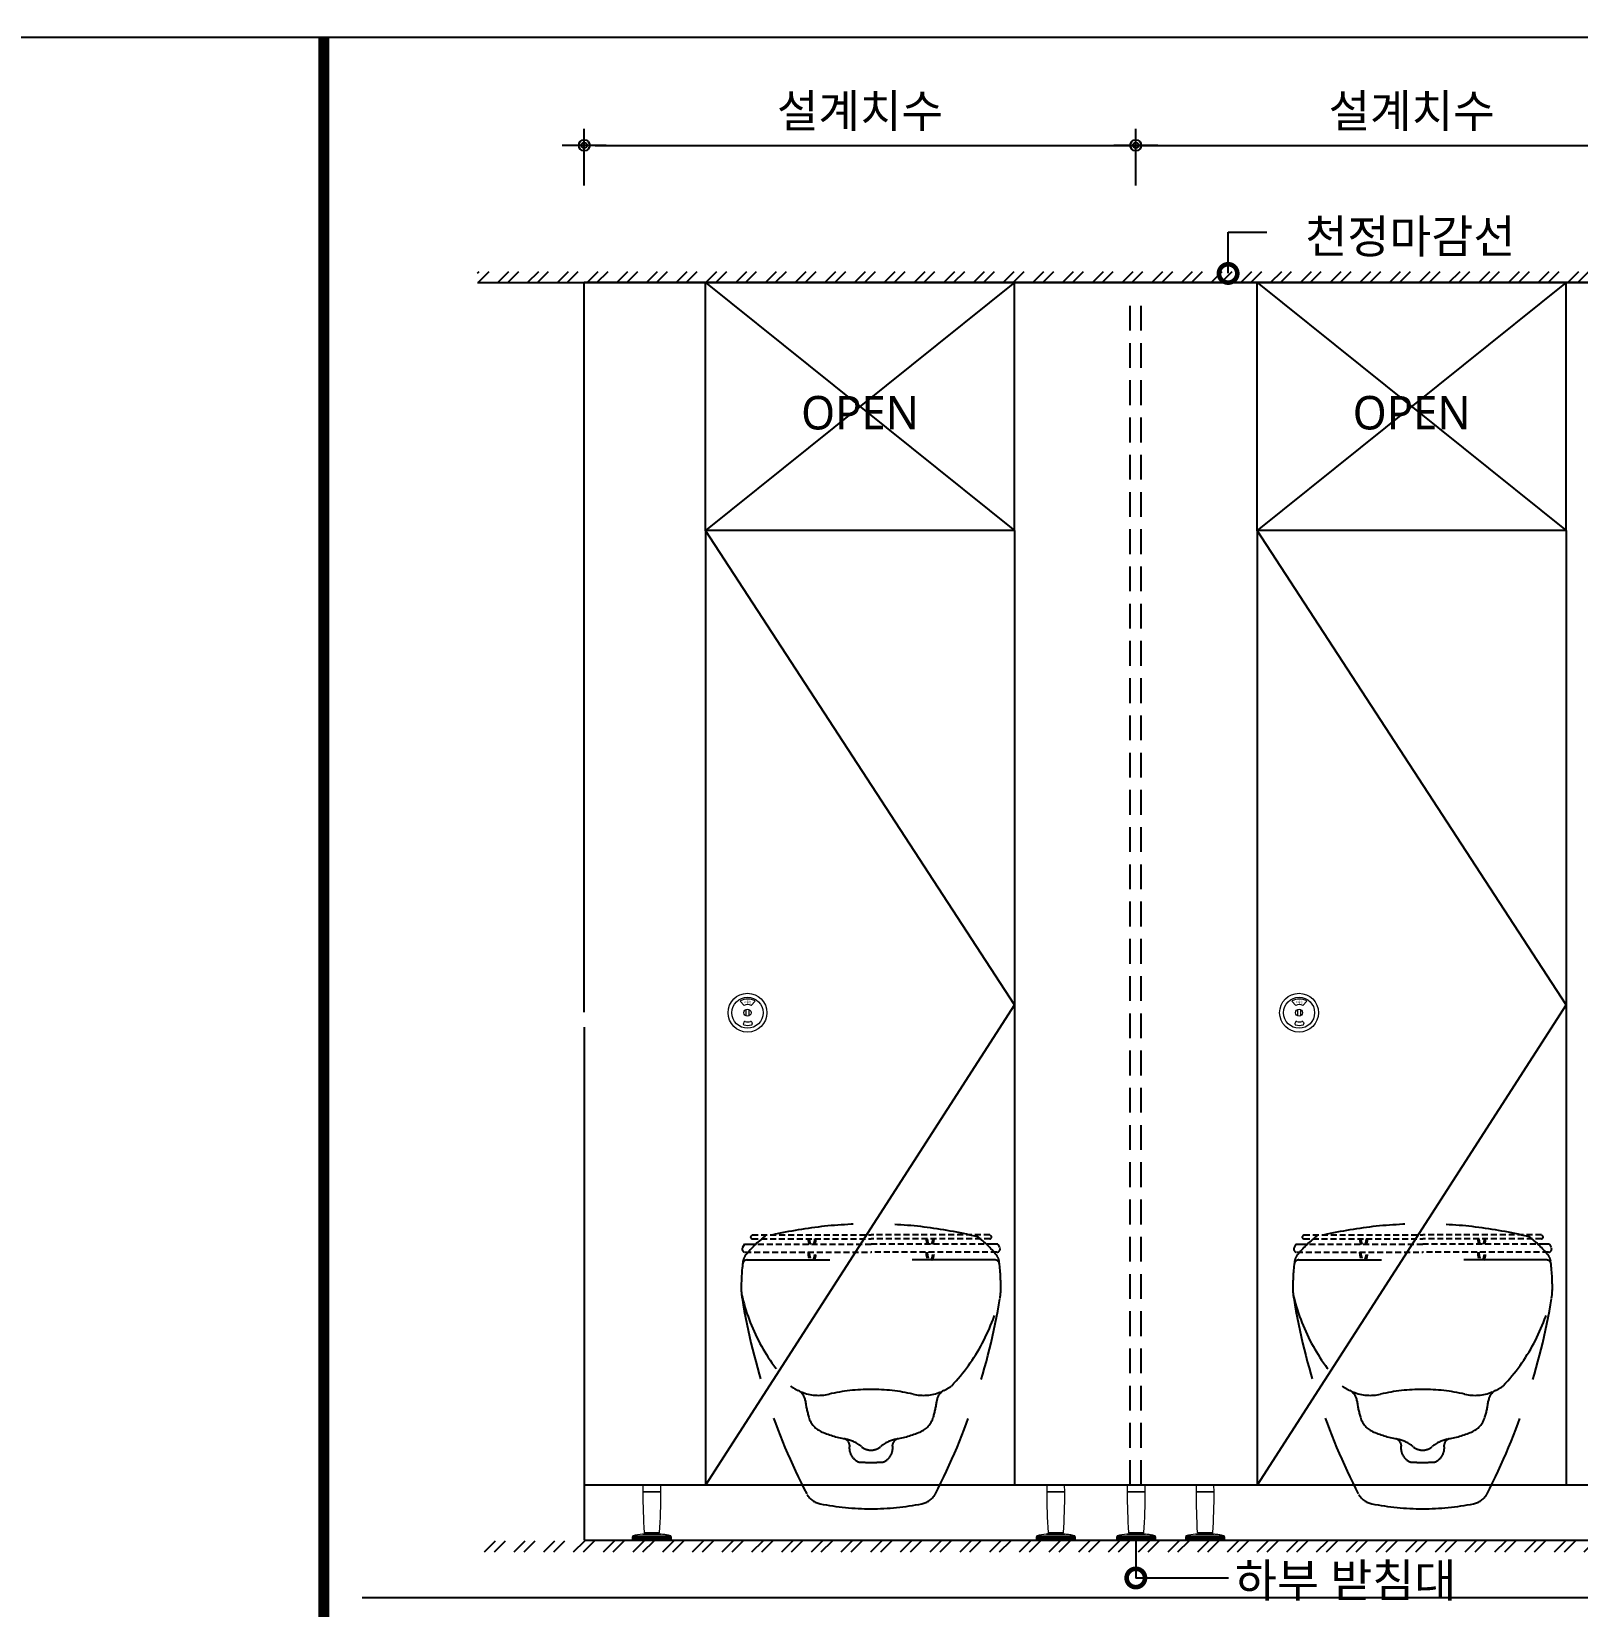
# Model space of a CAD drawing. Extents: x -256 to 8104, y -176 to 5714.
# Drawn here: x 2219 to 3621, y 4116 to 5543 of the extents above; entities that cross this region are included whole.
import ezdxf
from ezdxf.enums import TextEntityAlignment as Align

# ---------------------------------------------------------------- set-up
doc = ezdxf.new("R2010")
doc.units = 0
doc.header["$LTSCALE"] = 30
doc.linetypes.add('HIDDEN', pattern=[0.375, 0.25, -0.125])
doc.layers.get('0').update_dxf_attribs({"linetype": 'CONTINUOUS'})
doc.layers.get('DEFPOINTS').update_dxf_attribs({"linetype": 'CONTINUOUS'})
for name, color, linetype in [('DIM', 7, 'CONTINUOUS'), ('FIN', 5, 'CONTINUOUS'), ('HAT', 8, 'CONTINUOUS'), ('HID', 9, 'HIDDEN'), ('문자', 3, 'CONTINUOUS'), ('부자재', 4, 'CONTINUOUS'), ('잠금쇠(회전형)', 4, 'CONTINUOUS'), ('치수', 1, 'CONTINUOUS'), ('판넬', 2, 'CONTINUOUS'), ('해치', 8, 'CONTINUOUS')]:
    doc.layers.add(name, color=color, linetype=linetype)
doc.styles.add('HDW', font='gulim.ttc')
doc.styles.add('돋움', font='malgun.ttf')
doc.dimstyles.new('10', dxfattribs={"dimscale": 10, "dimtxt": 3, "dimasz": 1, "dimexe": 1.5, "dimexo": 2, "dimgap": 1, "dimtad": 1, "dimdec": 0, "dimlunit": 6, "dimtxsty": '돋움', "dimblk": 'DIMDOT', "dimcen": -1, "dimdle": 1.5, "dimclrt": 3, "dimazin": 3, "dimtfac": 1, "dimtdec": 0, "dimtix": 1, "dimtmove": 2, "dimatfit": 3, "dimldrblk": 'DIMDOT', "dimarcsym": 0})

# ---------------------------------------------------------------- blocks, each defined once
blk = doc.blocks.new('DIMDOT')
at = {"linetype": 'Continuous'}
blk.add_line((-2, 0), (2, 0), dxfattribs=at)
for radius in [0.5, 0.25]:
    blk.add_circle((0, 0), radius, dxfattribs=at)
blk = doc.blocks.new('*D476')
at = {"layer": 'DEFPOINTS', "color": 0}
for p in [(177946.5, 10876.5), (177446.5, 10820.2), (177946.5, 10820.2)]:
    blk.add_point(p, dxfattribs=at)
at = {"layer": 'DIM', "color": 0, "lineweight": -2, "ltscale": 10}
for p, q in [((177446.5, 10840.2), (177446.5, 10891.5)), ((177946.5, 10840.2), (177946.5, 10891.5)), ((177456.5, 10876.5), (177936.5, 10876.5))]:
    blk.add_line(p, q, dxfattribs=at)
at = {"layer": 'DIM', "color": 0, "lineweight": -2, "xscale": 10, "yscale": 10, "zscale": 10, "rotation": 180}
blk.add_blockref('DIMDOT', (177446.5, 10876.5), dxfattribs=at)
at = {"layer": 'DIM', "color": 0, "lineweight": -2, "xscale": 10, "yscale": 10, "zscale": 10}
blk.add_blockref('DIMDOT', (177946.5, 10876.5), dxfattribs=at)
at = {"layer": 'DIM', "color": 3, "insert": (177696.5, 10906.1), "char_height": 30, "attachment_point": 5, "style": '돋움'}
blk.add_mtext('설계치수', dxfattribs=at)
blk = doc.blocks.new('*D477')
at = {"layer": 'DEFPOINTS', "color": 0}
for p in [(178446.5, 10876.5), (177946.5, 10820.2), (178446.5, 10820.2)]:
    blk.add_point(p, dxfattribs=at)
at = {"layer": 'DIM', "color": 0, "lineweight": -2, "ltscale": 10}
for p, q in [((177946.5, 10840.2), (177946.5, 10891.5)), ((178446.5, 10840.2), (178446.5, 10891.5)), ((177956.5, 10876.5), (178436.5, 10876.5))]:
    blk.add_line(p, q, dxfattribs=at)
at = {"layer": 'DIM', "color": 0, "lineweight": -2, "xscale": 10, "yscale": 10, "zscale": 10, "rotation": 180}
blk.add_blockref('DIMDOT', (177946.5, 10876.5), dxfattribs=at)
at = {"layer": 'DIM', "color": 0, "lineweight": -2, "xscale": 10, "yscale": 10, "zscale": 10}
blk.add_blockref('DIMDOT', (178446.5, 10876.5), dxfattribs=at)
at = {"layer": 'DIM', "color": 3, "insert": (178196.5, 10906.1), "char_height": 30, "attachment_point": 5, "style": '돋움'}
blk.add_mtext('설계치수', dxfattribs=at)
blk = doc.blocks.new('A$C460A2A32')
at = {"color": 0}
for p, q in [((2.8, 20), (0.5, 16)), ((2.8, 20), (8.6, 20)), ((8.6, 20), (162.3, 20)), ((12.8, 32), (11.2, 30.4)), ((12.6, 27), (162.3, 27)), ((12.8, 32), (162.3, 32)), ((311.8, 32), (162.3, 32)), ((312, 27), (162.3, 27)), ((316, 20), (162.3, 20)), ((311.8, 32), (313.4, 30.4)), ((321.8, 20), (316, 20)), ((321.8, 20), (324.1, 16)), ((3.9, 10), (162.3, 10)), ((320.7, 10), (162.3, 10))]:
    blk.add_line(p, q, dxfattribs=at)
for centre, radius, start, end in [((12.6, 29), 2, 135, 270), ((108.9, 28.2), 26, 182.6717, 198.4118), ((107.4, 28.2), 23, 183.0205, 200.9186), ((68.6, 28.2), 23, 339.0814, 356.9795), ((67.1, 28.2), 26, 341.5882, 357.3283), ((257.5, 28.2), 26, 182.6717, 198.4118), ((256, 28.2), 23, 183.0205, 200.9186), ((217.2, 28.2), 23, 339.0814, 356.9795), ((215.7, 28.2), 26, 341.5882, 357.3283), ((312, 29), 2, 270, 45), ((3.9, 14), 4, 150.0107, 270), ((108.9, 10), 26, 180, 202.6199), ((107.4, 10), 23, 180, 205.7715), ((68.6, 10), 23, 334.2285, 0), ((67.1, 10), 26, 337.3801, 0), ((257.5, 10), 26, 180, 202.6199), ((256, 10), 23, 180, 205.7715), ((217.2, 10), 23, 334.2285, 0), ((215.7, 10), 26, 337.3801, 0), ((320.7, 14), 4, 270, 29.9893)]:
    blk.add_arc(centre, radius, start, end, dxfattribs=at)
blk = doc.blocks.new('_DOTSMALL')
at = {"color": 0, "linetype": 'ByBlock', "const_width": 0.5}
blk.add_lwpolyline([(-0.0625, 0, 1), (0.0625, 0, 1)], format="xyb", close=True, dxfattribs=at)
blk = doc.blocks.new('A$C63EC304E')
at = {"layer": '치수', "color": 1, "xscale": 2.5, "yscale": 2.5, "zscale": 2.5, "rotation": 234.3098741996962}
blk.add_blockref('_DOTSMALL', (0.31, 0.31), dxfattribs=at)
blk = doc.blocks.new('A$C2BC9653E')
at = {"layer": '치수', "xscale": 0.3333333333333333, "yscale": 0.3333333333333333, "zscale": 0.3333333333333333}
blk.add_blockref('A$C63EC304E', (0, 0), dxfattribs=at)
blk = doc.blocks.new('A$C7FC71301')
at = {"layer": '치수', "rotation": 180}
blk.add_blockref('A$C2BC9653E', (0.208, 0.208), dxfattribs=at)
blk = doc.blocks.new('A$C4A20372B')
at = {"layer": '치수'}
blk.add_blockref('A$C7FC71301', (0, 0), dxfattribs=at)
blk = doc.blocks.new('A$C566469F5')
at = {"layer": '치수'}
blk.add_blockref('A$C4A20372B', (0, 0), dxfattribs=at)
blk = doc.blocks.new('A$C7E317CD4')
at = {"layer": '해치', "xscale": 2, "yscale": 2, "zscale": 2}
blk.add_blockref('A$C566469F5', (0, 0), dxfattribs=at)
blk = doc.blocks.new('A$C601D7F27')
at = {"layer": '치수'}
blk.add_blockref('A$C7E317CD4', (0, 0), dxfattribs=at)
blk = doc.blocks.new('A$C38802C08')
at = {"layer": '치수'}
blk.add_blockref('A$C601D7F27', (0, 0), dxfattribs=at)
blk = doc.blocks.new('EDGE_18', base_point=(174726.3, 5436.3))
at = {"layer": 'HAT'}
h = blk.add_hatch(dxfattribs=at)
h.set_pattern_fill('ANSI32', color=256, scale=2, style=0)
h.set_pattern_definition([(45, (166110.438, 5119.08), (-13.470384, 13.470384), []), (45, (166119.419, 5119.08), (-13.470384, 13.470384), [])])
h.paths.add_polyline_path([(177349.8, 10762.1), (179043.4, 10762.1), (179043.4, 10752.1), (177349.8, 10752.1)])
h = blk.add_hatch(dxfattribs=at)
h.set_pattern_fill('ANSI32', color=256, scale=2, style=0)
h.set_pattern_definition([(45, (166110.438, 5301.06), (-13.470384, 13.470384), []), (45, (166119.419, 5301.06), (-13.470384, 13.470384), [])])
h.paths.add_polyline_path([(177349.8, 9601.8), (179043.4, 9601.8), (179043.4, 9611.8), (177349.8, 9611.8)])
at = {"color": 2}
blk.add_line((177349.8, 10752.1), (179043.4, 10752.1), dxfattribs=at)
for p, q in [((177446.5, 10090.9), (177446.5, 10752.1)), ((177446.5, 10077.2), (177446.5, 9612.3)), ((177446.5, 9612.3), (178946.5, 9612.3))]:
    blk.add_line(p, q)
at = {"color": 8}
blk.add_line((177245.1, 9560.5), (180592.9, 9560.5), dxfattribs=at)
at = {"color": 8, "const_width": 10}
blk.add_lwpolyline([(177210.4, 8205.6), (177210.4, 10974.7)], dxfattribs=at)
at = {"color": 2}
for points in [[(174725.6, 10974.7), (181977.9, 10974.7), (181977.9, 5436.4), (174725.6, 5436.4)], [(174725.6, 10974.7), (181977.9, 10974.7), (181977.9, 5436.4), (174725.6, 5436.4)], [(174725.6, 10974.7), (182707.5, 10974.7), (182707.5, 5436.4), (174725.6, 5436.4)]]:
    blk.add_lwpolyline(points, close=True, dxfattribs=at)
at = {"layer": 'FIN', "linetype": 'Continuous', "lineweight": 15}
for p, q in [((177499.7, 9656.4), (177516, 9656.4)), ((177516, 9655.9), (177499.7, 9655.9)), ((177865.8, 9656.4), (177882.2, 9656.4)), ((177882.2, 9655.9), (177865.8, 9655.9)), ((177938.7, 9656.4), (177955, 9656.4)), ((177955, 9655.9), (177938.7, 9655.9)), ((178001.1, 9656.4), (178017.5, 9656.4)), ((178017.5, 9655.9), (178001.1, 9655.9)), ((177525.7, 9615), (177490, 9615)), ((177525.7, 9613.7), (177490, 9613.7)), ((177490, 9613.7), (177525.7, 9613.7)), ((177490.6, 9616.2), (177525.1, 9616.2)), ((177491.5, 9612.2), (177491.5, 9612.3)), ((177491.5, 9612.2), (177491.5, 9612.3)), ((177492.7, 9612.2), (177491.5, 9612.2)), ((177491.5, 9612.2), (177491.5, 9612.2)), ((177492.7, 9612.2), (177492.7, 9612.3)), ((177492.7, 9612.2), (177492.7, 9612.3)), ((177492.7, 9612.2), (177492.7, 9612.2)), ((177516.4, 9617.7), (177499.3, 9617.7)), ((177499.5, 9617.7), (177516.2, 9617.7)), ((177500.8, 9619.4), (177514.9, 9619.4)), ((177509.9, 9612.2), (177509.9, 9612.3)), ((177510.5, 9612.2), (177509.9, 9612.2)), ((177510.5, 9612.2), (177510.5, 9612.3)), ((177511.3, 9612.2), (177511.3, 9612.3)), ((177511.3, 9612.2), (177511.3, 9612.3)), ((177511.3, 9612.2), (177511.3, 9612.3)), ((177511.4, 9612.2), (177511.4, 9612.3)), ((177511.6, 9612.2), (177511.4, 9612.2)), ((177511.6, 9612.2), (177511.6, 9612.3)), ((177511.7, 9612.2), (177511.6, 9612.2)), ((177511.7, 9612.2), (177511.7, 9612.3)), ((177511.8, 9612.2), (177511.7, 9612.2)), ((177511.8, 9612.2), (177511.8, 9612.3)), ((177511.8, 9612.2), (177511.8, 9612.3)), ((177511.8, 9612.2), (177511.8, 9612.2)), ((177511.9, 9612.2), (177511.8, 9612.2)), ((177511.9, 9612.2), (177511.9, 9612.3)), ((177512, 9612.2), (177512, 9612.3)), ((177512.3, 9612.2), (177512.3, 9612.3)), ((177512.3, 9612.2), (177512.3, 9612.3)), ((177512.4, 9612.2), (177512.3, 9612.2)), ((177512.4, 9612.2), (177512.4, 9612.3)), ((177512.4, 9612.2), (177512.4, 9612.3)), ((177512.4, 9612.2), (177512.4, 9612.2)), ((177512.5, 9612.2), (177512.4, 9612.2)), ((177512.5, 9612.2), (177512.5, 9612.3)), ((177522.7, 9612.2), (177522.7, 9612.3)), ((177522.9, 9612.2), (177522.9, 9612.3)), ((177523.4, 9612.2), (177523.4, 9612.3)), ((177523.8, 9612.2), (177523.8, 9612.3)), ((177524, 9612.2), (177524, 9612.3)), ((177891.8, 9615), (177856.2, 9615)), ((177891.8, 9613.7), (177856.2, 9613.7)), ((177856.2, 9613.7), (177891.8, 9613.7)), ((177856.7, 9616.2), (177891.2, 9616.2)), ((177857.6, 9612.2), (177857.6, 9612.3)), ((177857.6, 9612.2), (177857.6, 9612.3)), ((177858.9, 9612.2), (177857.6, 9612.2)), ((177857.6, 9612.2), (177857.6, 9612.2)), ((177858.9, 9612.2), (177858.9, 9612.3)), ((177858.9, 9612.2), (177858.9, 9612.3)), ((177858.9, 9612.2), (177858.9, 9612.2)), ((177882.5, 9617.7), (177865.4, 9617.7)), ((177865.7, 9617.7), (177882.3, 9617.7)), ((177866.9, 9619.4), (177881, 9619.4)), ((177876, 9612.2), (177876, 9612.3)), ((177876.6, 9612.2), (177876, 9612.2)), ((177876.6, 9612.2), (177876.6, 9612.3)), ((177877.4, 9612.2), (177877.4, 9612.3)), ((177877.4, 9612.2), (177877.4, 9612.3)), ((177877.4, 9612.2), (177877.4, 9612.3)), ((177877.5, 9612.2), (177877.5, 9612.3)), ((177877.8, 9612.2), (177877.5, 9612.2)), ((177877.8, 9612.2), (177877.8, 9612.3)), ((177877.9, 9612.2), (177877.8, 9612.2)), ((177877.9, 9612.2), (177877.9, 9612.3)), ((177877.9, 9612.2), (177877.9, 9612.3)), ((177877.9, 9612.2), (177877.9, 9612.2)), ((177878, 9612.2), (177877.9, 9612.2)), ((177878, 9612.2), (177878, 9612.3)), ((177878, 9612.2), (177878, 9612.3)), ((177878, 9612.2), (177878, 9612.2)), ((177878.2, 9612.2), (177878.2, 9612.3)), ((177878.4, 9612.2), (177878.4, 9612.3)), ((177878.4, 9612.2), (177878.4, 9612.3)), ((177878.5, 9612.2), (177878.4, 9612.2)), ((177878.5, 9612.2), (177878.5, 9612.3)), ((177878.5, 9612.2), (177878.5, 9612.3)), ((177878.5, 9612.2), (177878.5, 9612.2)), ((177878.6, 9612.2), (177878.5, 9612.2)), ((177878.6, 9612.2), (177878.6, 9612.3)), ((177888.9, 9612.2), (177888.9, 9612.3)), ((177889.1, 9612.2), (177889.1, 9612.3)), ((177889.5, 9612.2), (177889.5, 9612.3)), ((177889.9, 9612.2), (177889.9, 9612.3)), ((177890.1, 9612.2), (177890.1, 9612.3)), ((177964.7, 9615), (177929, 9615)), ((177964.7, 9613.7), (177929, 9613.7)), ((177929, 9613.7), (177964.7, 9613.7)), ((177929.6, 9616.2), (177964.1, 9616.2)), ((177930.5, 9612.2), (177930.5, 9612.3)), ((177930.5, 9612.2), (177930.5, 9612.3)), ((177931.7, 9612.2), (177930.5, 9612.2)), ((177930.5, 9612.2), (177930.5, 9612.2)), ((177931.7, 9612.2), (177931.7, 9612.3)), ((177931.7, 9612.2), (177931.7, 9612.3)), ((177931.7, 9612.2), (177931.7, 9612.2)), ((177955.4, 9617.7), (177938.3, 9617.7)), ((177938.5, 9617.7), (177955.2, 9617.7)), ((177939.8, 9619.4), (177953.9, 9619.4)), ((177948.9, 9612.2), (177948.9, 9612.3)), ((177949.5, 9612.2), (177948.9, 9612.2)), ((177949.5, 9612.2), (177949.5, 9612.3)), ((177950.3, 9612.2), (177950.3, 9612.3)), ((177950.3, 9612.2), (177950.3, 9612.3)), ((177950.3, 9612.2), (177950.3, 9612.3)), ((177950.4, 9612.2), (177950.4, 9612.3)), ((177950.6, 9612.2), (177950.4, 9612.2)), ((177950.6, 9612.2), (177950.6, 9612.3)), ((177950.7, 9612.2), (177950.6, 9612.2)), ((177950.7, 9612.2), (177950.7, 9612.3)), ((177950.8, 9612.2), (177950.7, 9612.2)), ((177950.8, 9612.2), (177950.8, 9612.3)), ((177950.8, 9612.2), (177950.8, 9612.3)), ((177950.8, 9612.2), (177950.8, 9612.2)), ((177950.9, 9612.2), (177950.8, 9612.2)), ((177950.9, 9612.2), (177950.9, 9612.3)), ((177951, 9612.2), (177951, 9612.3)), ((177951.3, 9612.2), (177951.3, 9612.3)), ((177951.3, 9612.2), (177951.3, 9612.3)), ((177951.3, 9612.2), (177951.3, 9612.3)), ((177951.4, 9612.2), (177951.3, 9612.2)), ((177951.3, 9612.2), (177951.3, 9612.2)), ((177951.4, 9612.2), (177951.4, 9612.3)), ((177951.5, 9612.2), (177951.4, 9612.2)), ((177951.5, 9612.2), (177951.5, 9612.3)), ((177961.7, 9612.2), (177961.7, 9612.3)), ((177961.9, 9612.2), (177961.9, 9612.3)), ((177962.4, 9612.2), (177962.4, 9612.3)), ((177962.8, 9612.2), (177962.8, 9612.3)), ((177963, 9612.2), (177963, 9612.3)), ((178027.1, 9615), (177991.5, 9615)), ((178027.1, 9613.7), (177991.5, 9613.7)), ((177991.5, 9613.7), (178027.1, 9613.7)), ((177992, 9616.2), (178026.6, 9616.2)), ((177992.9, 9612.2), (177992.9, 9612.3)), ((177992.9, 9612.2), (177992.9, 9612.3)), ((177994.2, 9612.2), (177992.9, 9612.2)), ((177992.9, 9612.2), (177992.9, 9612.2)), ((177994.2, 9612.2), (177994.2, 9612.3)), ((177994.2, 9612.2), (177994.2, 9612.3)), ((177994.2, 9612.2), (177994.2, 9612.2)), ((178017.8, 9617.7), (178000.8, 9617.7)), ((178001, 9617.7), (178017.6, 9617.7)), ((178002.3, 9619.4), (178016.3, 9619.4)), ((178011.3, 9612.2), (178011.3, 9612.3)), ((178011.9, 9612.2), (178011.3, 9612.2)), ((178011.9, 9612.2), (178011.9, 9612.3)), ((178012.7, 9612.2), (178012.7, 9612.3)), ((178012.8, 9612.2), (178012.8, 9612.3)), ((178012.8, 9612.2), (178012.8, 9612.3)), ((178012.8, 9612.2), (178012.8, 9612.3)), ((178013.1, 9612.2), (178012.8, 9612.2)), ((178013.1, 9612.2), (178013.1, 9612.3)), ((178013.2, 9612.2), (178013.1, 9612.2)), ((178013.2, 9612.2), (178013.2, 9612.3)), ((178013.3, 9612.2), (178013.2, 9612.2)), ((178013.3, 9612.2), (178013.3, 9612.3)), ((178013.3, 9612.2), (178013.3, 9612.3)), ((178013.3, 9612.2), (178013.3, 9612.3)), ((178013.3, 9612.2), (178013.3, 9612.2)), ((178013.3, 9612.2), (178013.3, 9612.2)), ((178013.5, 9612.2), (178013.5, 9612.3)), ((178013.7, 9612.2), (178013.7, 9612.3)), ((178013.7, 9612.2), (178013.7, 9612.3)), ((178013.8, 9612.2), (178013.7, 9612.2)), ((178013.8, 9612.2), (178013.8, 9612.3)), ((178013.8, 9612.2), (178013.8, 9612.3)), ((178013.8, 9612.2), (178013.8, 9612.2)), ((178013.9, 9612.2), (178013.8, 9612.2)), ((178013.9, 9612.2), (178013.9, 9612.3)), ((178024.2, 9612.2), (178024.2, 9612.3)), ((178024.4, 9612.2), (178024.4, 9612.3)), ((178024.8, 9612.2), (178024.8, 9612.3)), ((178025.3, 9612.2), (178025.3, 9612.3)), ((178025.5, 9612.2), (178025.5, 9612.3))]:
    blk.add_line(p, q, dxfattribs=at)
at = {"layer": 'FIN', "color": 4, "linetype": 'Continuous', "lineweight": 15}
for p, q in [((177499.8, 9662), (177499.8, 9662)), ((177499.9, 9662.3), (177515.8, 9662.3)), ((177500, 9656.2), (177515.7, 9656.2)), ((177516, 9656.4), (177515.9, 9662)), ((177865.9, 9662), (177865.9, 9662)), ((177866, 9662.3), (177881.9, 9662.3)), ((177866.1, 9656.2), (177881.9, 9656.2)), ((177882.1, 9656.4), (177882, 9662)), ((177938.8, 9662), (177938.8, 9662)), ((177938.9, 9662.3), (177954.8, 9662.3)), ((177939, 9656.2), (177954.7, 9656.2)), ((177955, 9656.4), (177954.9, 9662)), ((178001.3, 9662.3), (178017.3, 9662.3)), ((178001.2, 9662), (178001.2, 9662)), ((178001.4, 9656.2), (178017.2, 9656.2)), ((178017.5, 9656.4), (178017.3, 9662)), ((177490.6, 9616.2), (177490, 9615)), ((177490, 9615), (177490, 9613.7)), ((177490, 9613.7), (177490, 9612.3)), ((177490, 9612.3), (177525.7, 9612.3)), ((177500.8, 9619.4), (177501.4, 9618.8)), ((177514.3, 9618.8), (177501.4, 9618.8)), ((177502.3, 9618.5), (177501.7, 9617.8)), ((177514, 9617.8), (177501.7, 9617.8)), ((177502.3, 9618.8), (177502.3, 9618.5)), ((177502.3, 9618.5), (177513.4, 9618.5)), ((177513.4, 9618.5), (177513.4, 9618.8)), ((177514, 9617.8), (177513.4, 9618.5)), ((177514.3, 9618.8), (177514.9, 9619.4)), ((177525.7, 9615), (177525.1, 9616.2)), ((177525.7, 9613.7), (177525.7, 9615)), ((177525.7, 9612.3), (177525.7, 9613.7)), ((177856.7, 9616.2), (177856.2, 9615)), ((177856.2, 9615), (177856.2, 9613.7)), ((177856.2, 9613.7), (177856.2, 9612.3)), ((177856.2, 9612.3), (177891.8, 9612.3)), ((177866.9, 9619.4), (177867.6, 9618.8)), ((177880.4, 9618.8), (177867.6, 9618.8)), ((177868.4, 9618.5), (177867.8, 9617.8)), ((177880.1, 9617.8), (177867.8, 9617.8)), ((177868.4, 9618.8), (177868.4, 9618.5)), ((177868.4, 9618.5), (177879.5, 9618.5)), ((177879.5, 9618.5), (177879.5, 9618.8)), ((177880.1, 9617.8), (177879.5, 9618.5)), ((177880.4, 9618.8), (177881, 9619.4)), ((177891.8, 9615), (177891.2, 9616.2)), ((177891.8, 9613.7), (177891.8, 9615)), ((177891.8, 9612.3), (177891.8, 9613.7)), ((177929.6, 9616.2), (177929, 9615)), ((177929, 9615), (177929, 9613.7)), ((177929, 9613.7), (177929, 9612.3)), ((177929, 9612.3), (177964.7, 9612.3)), ((177939.8, 9619.4), (177940.4, 9618.8)), ((177953.3, 9618.8), (177940.4, 9618.8)), ((177941.3, 9618.5), (177940.7, 9617.8)), ((177953, 9617.8), (177940.7, 9617.8)), ((177941.3, 9618.8), (177941.3, 9618.5)), ((177941.3, 9618.5), (177952.4, 9618.5)), ((177952.4, 9618.5), (177952.4, 9618.8)), ((177953, 9617.8), (177952.4, 9618.5)), ((177953.3, 9618.8), (177953.9, 9619.4)), ((177964.7, 9615), (177964.1, 9616.2)), ((177964.7, 9613.7), (177964.7, 9615)), ((177964.7, 9612.3), (177964.7, 9613.7)), ((177992, 9616.2), (177991.5, 9615)), ((177991.5, 9615), (177991.5, 9613.7)), ((177991.5, 9613.7), (177991.5, 9612.3)), ((177991.5, 9612.3), (178027.1, 9612.3)), ((178002.3, 9619.4), (178002.9, 9618.8)), ((178015.7, 9618.8), (178002.9, 9618.8)), ((178003.7, 9618.5), (178003.2, 9617.8)), ((178015.4, 9617.8), (178003.2, 9617.8)), ((178003.7, 9618.8), (178003.7, 9618.5)), ((178003.7, 9618.5), (178014.8, 9618.5)), ((178014.8, 9618.5), (178014.8, 9618.8)), ((178015.4, 9617.8), (178014.8, 9618.5)), ((178015.7, 9618.8), (178016.3, 9619.4)), ((178027.1, 9615), (178026.6, 9616.2)), ((178027.1, 9613.7), (178027.1, 9615)), ((178027.1, 9612.3), (178027.1, 9613.7))]:
    blk.add_line(p, q, dxfattribs=at)
for points in [[(177499.9, 9662.3, 0.124037), (177499.8, 9662, -0.001096), (177499.8, 9662), (177499.7, 9656.4)], [(177866, 9662.3, 0.124037), (177865.9, 9662, -0.001096), (177865.9, 9662), (177865.8, 9656.4)], [(177938.9, 9662.3, 0.124037), (177938.8, 9662, -0.001096), (177938.8, 9662), (177938.7, 9656.4)], [(178001.3, 9662.3, 0.124037), (178001.2, 9662, -0.001096), (178001.2, 9662), (178001.1, 9656.4)]]:
    blk.add_lwpolyline(points, format="xyb", dxfattribs=at)
at = {"layer": 'FIN', "color": 4, "linetype": 'Continuous', "lineweight": 15, "flags": 128}
for points in [[(177515.9, 9662, 0.118135), (177515.8, 9662.3, 0.118135)], [(177882, 9662, 0.118135), (177881.9, 9662.3, 0.118135)], [(177954.9, 9662, 0.118135), (177954.8, 9662.3, 0.118135)], [(178017.3, 9662, 0.118135), (178017.3, 9662.3, 0.118135)]]:
    blk.add_lwpolyline(points, format="xyb", dxfattribs=at)
at = {"layer": 'FIN', "color": 4, "linetype": 'Continuous', "lineweight": 15}
for centre, radius, start, end in [((177500, 9656.4), 0.292, 179.2415, 270), ((177500, 9655.9), 0.292, 90, 179.3579), ((178078.4, 9655.6), 578.7, 179.9718, 183.5859), ((176961.9, 9654.8), 554.1, 356.3354, 0.1097), ((177515.7, 9656.4), 0.292, 270, 0.7585), ((177515.7, 9655.9), 0.292, 0.6421, 90), ((177866.1, 9656.4), 0.292, 179.2415, 270), ((177866.1, 9655.9), 0.292, 90, 179.3579), ((178444.5, 9655.6), 578.7, 179.9718, 183.5859), ((177328, 9654.8), 554.1, 356.3354, 0.1097), ((177881.9, 9656.4), 0.292, 270, 0.7585), ((177881.9, 9655.9), 0.292, 0.6421, 90), ((177939, 9656.4), 0.292, 179.2415, 270), ((177939, 9655.9), 0.292, 90, 179.3579), ((178517.4, 9655.6), 578.7, 179.9718, 183.5859), ((177400.9, 9654.8), 554.1, 356.3354, 0.1097), ((177954.7, 9656.4), 0.292, 270, 0.7585), ((177954.7, 9655.9), 0.292, 0.6421, 90), ((178001.4, 9656.4), 0.292, 179.2415, 270), ((178001.4, 9655.9), 0.292, 90, 179.3579), ((178579.8, 9655.6), 578.7, 179.9718, 183.5859), ((177463.4, 9654.8), 554.1, 356.3354, 0.1097), ((178017.2, 9656.4), 0.292, 270, 0.7585), ((178017.2, 9655.9), 0.292, 0.6421, 90), ((177502.3, 9574), 43.8, 93.8991, 105.5006), ((177502.3, 9584.5), 33.3, 91.0115, 94.7479), ((177499.6, 9617.5), 0.175, 94.7479, 116.6788), ((177513.4, 9584.5), 33.3, 85.2521, 88.9885), ((177516.1, 9617.5), 0.175, 63.3212, 85.2521), ((177513.4, 9574), 43.8, 80.5831, 86.1009), ((177513.4, 9574), 43.8, 74.4994, 78.127), ((177868.4, 9574), 43.8, 93.8991, 105.5006), ((177865.7, 9617.5), 0.175, 94.7479, 116.6788), ((177868.4, 9584.5), 33.3, 91.0115, 94.7479), ((177879.5, 9584.5), 33.3, 85.2521, 88.9885), ((177882.3, 9617.5), 0.175, 63.3212, 85.2521), ((177879.5, 9574), 43.8, 80.5831, 86.1009), ((177879.5, 9574), 43.8, 74.4994, 78.127), ((177941.3, 9574), 43.8, 93.8991, 105.5006), ((177941.3, 9584.5), 33.3, 91.0115, 94.7479), ((177938.6, 9617.5), 0.175, 94.7479, 116.6788), ((177952.4, 9584.5), 33.3, 85.2521, 88.9885), ((177955.1, 9617.5), 0.175, 63.3212, 85.2521), ((177952.4, 9574), 43.8, 80.5831, 86.1009), ((177952.4, 9574), 43.8, 74.4994, 78.127), ((178003.7, 9574), 43.8, 93.8991, 105.5006), ((178001, 9617.5), 0.175, 94.7479, 116.6788), ((178003.7, 9584.5), 33.3, 91.0115, 94.7479), ((178014.8, 9584.5), 33.3, 85.2521, 88.9885), ((178017.6, 9617.5), 0.175, 63.3212, 85.2521), ((178014.8, 9574), 43.8, 80.5831, 86.1009), ((178014.8, 9574), 43.8, 74.4994, 78.127)]:
    blk.add_arc(centre, radius, start, end, dxfattribs=at)
at = {"layer": 'FIN', "linetype": 'Continuous', "lineweight": 15}
for points, knots in [([(177511.4, 9612.2), (177511.4, 9612.2), (177511.4, 9612.2), (177511.3, 9612.2), (177511.3, 9612.2)], [0, 0, 0, 0, 0.561741, 1, 1, 1, 1]), ([(177511.3, 9612.2), (177511.3, 9612.2), (177511.3, 9612.2), (177511.3, 9612.2), (177511.3, 9612.2)], [0, 0, 0, 0, 0.557964, 1, 1, 1, 1]), ([(177512, 9612.2), (177512, 9612.2), (177512, 9612.2), (177511.9, 9612.2), (177511.9, 9612.2)], [0, 0, 0, 0, 0.560188, 1, 1, 1, 1]), ([(177512.3, 9612.2), (177512.2, 9612.2), (177512.2, 9612.2), (177512.1, 9612.2), (177512, 9612.2)], [0, 0, 0, 0, 0.559958, 1, 1, 1, 1]), ([(177522.9, 9612.2), (177522.9, 9612.2), (177522.8, 9612.2), (177522.7, 9612.2), (177522.7, 9612.2)], [0, 0, 0, 0, 0.558554, 1, 1, 1, 1]), ([(177523.1, 9612.2), (177523, 9612.2), (177522.9, 9612.2), (177522.9, 9612.2), (177522.8, 9612.2)], [0, 0, 0, 0, 0.558511, 1, 1, 1, 1]), ([(177523.4, 9612.2), (177523.3, 9612.2), (177523.1, 9612.2), (177523, 9612.2), (177522.9, 9612.2)], [0, 0, 0, 0, 0.559859, 1, 1, 1, 1]), ([(177523.8, 9612.2), (177523.7, 9612.2), (177523.6, 9612.2), (177523.4, 9612.2), (177523.4, 9612.2)], [0, 0, 0, 0, 0.558977, 1, 1, 1, 1]), ([(177524, 9612.2), (177524, 9612.2), (177524, 9612.2), (177523.9, 9612.2), (177523.8, 9612.2)], [0, 0, 0, 0, 0.559094, 1, 1, 1, 1]), ([(177877.5, 9612.2), (177877.5, 9612.2), (177877.5, 9612.2), (177877.5, 9612.2), (177877.4, 9612.2)], [0, 0, 0, 0, 0.561741, 1, 1, 1, 1]), ([(177877.4, 9612.2), (177877.4, 9612.2), (177877.4, 9612.2), (177877.4, 9612.2), (177877.4, 9612.2)], [0, 0, 0, 0, 0.557964, 1, 1, 1, 1]), ([(177878.2, 9612.2), (177878.1, 9612.2), (177878.1, 9612.2), (177878, 9612.2), (177878, 9612.2)], [0, 0, 0, 0, 0.560188, 1, 1, 1, 1]), ([(177878.4, 9612.2), (177878.4, 9612.2), (177878.3, 9612.2), (177878.2, 9612.2), (177878.2, 9612.2)], [0, 0, 0, 0, 0.559958, 1, 1, 1, 1]), ([(177889.1, 9612.2), (177889, 9612.2), (177888.9, 9612.2), (177888.9, 9612.2), (177888.9, 9612.2)], [0, 0, 0, 0, 0.558554, 1, 1, 1, 1]), ([(177889.2, 9612.2), (177889.2, 9612.2), (177889.1, 9612.2), (177889, 9612.2), (177888.9, 9612.2)], [0, 0, 0, 0, 0.558511, 1, 1, 1, 1]), ([(177889.5, 9612.2), (177889.4, 9612.2), (177889.2, 9612.2), (177889.1, 9612.2), (177889.1, 9612.2)], [0, 0, 0, 0, 0.559859, 1, 1, 1, 1]), ([(177889.9, 9612.2), (177889.9, 9612.2), (177889.7, 9612.2), (177889.6, 9612.2), (177889.5, 9612.2)], [0, 0, 0, 0, 0.558977, 1, 1, 1, 1]), ([(177890.1, 9612.2), (177890.1, 9612.2), (177890.1, 9612.2), (177890, 9612.2), (177889.9, 9612.2)], [0, 0, 0, 0, 0.559094, 1, 1, 1, 1]), ([(177950.4, 9612.2), (177950.4, 9612.2), (177950.3, 9612.2), (177950.3, 9612.2), (177950.3, 9612.2)], [0, 0, 0, 0, 0.561741, 1, 1, 1, 1]), ([(177950.3, 9612.2), (177950.3, 9612.2), (177950.3, 9612.2), (177950.3, 9612.2), (177950.3, 9612.2)], [0, 0, 0, 0, 0.557964, 1, 1, 1, 1]), ([(177951, 9612.2), (177951, 9612.2), (177950.9, 9612.2), (177950.9, 9612.2), (177950.9, 9612.2)], [0, 0, 0, 0, 0.560188, 1, 1, 1, 1]), ([(177951.3, 9612.2), (177951.2, 9612.2), (177951.1, 9612.2), (177951.1, 9612.2), (177951, 9612.2)], [0, 0, 0, 0, 0.559958, 1, 1, 1, 1]), ([(177961.9, 9612.2), (177961.9, 9612.2), (177961.7, 9612.2), (177961.7, 9612.2), (177961.7, 9612.2)], [0, 0, 0, 0, 0.558554, 1, 1, 1, 1]), ([(177962.1, 9612.2), (177962, 9612.2), (177961.9, 9612.2), (177961.9, 9612.2), (177961.8, 9612.2)], [0, 0, 0, 0, 0.558511, 1, 1, 1, 1]), ([(177962.4, 9612.2), (177962.3, 9612.2), (177962.1, 9612.2), (177962, 9612.2), (177961.9, 9612.2)], [0, 0, 0, 0, 0.559859, 1, 1, 1, 1]), ([(177962.8, 9612.2), (177962.7, 9612.2), (177962.6, 9612.2), (177962.4, 9612.2), (177962.4, 9612.2)], [0, 0, 0, 0, 0.558977, 1, 1, 1, 1]), ([(177963, 9612.2), (177963, 9612.2), (177963, 9612.2), (177962.9, 9612.2), (177962.8, 9612.2)], [0, 0, 0, 0, 0.559094, 1, 1, 1, 1]), ([(178012.8, 9612.2), (178012.8, 9612.2), (178012.8, 9612.2), (178012.8, 9612.2), (178012.8, 9612.2)], [0, 0, 0, 0, 0.561741, 1, 1, 1, 1]), ([(178012.8, 9612.2), (178012.8, 9612.2), (178012.8, 9612.2), (178012.8, 9612.2), (178012.8, 9612.2)], [0, 0, 0, 0, 0.557964, 1, 1, 1, 1]), ([(178013.5, 9612.2), (178013.5, 9612.2), (178013.4, 9612.2), (178013.3, 9612.2), (178013.3, 9612.2)], [0, 0, 0, 0, 0.560188, 1, 1, 1, 1]), ([(178013.7, 9612.2), (178013.7, 9612.2), (178013.6, 9612.2), (178013.5, 9612.2), (178013.5, 9612.2)], [0, 0, 0, 0, 0.559958, 1, 1, 1, 1]), ([(178024.4, 9612.2), (178024.3, 9612.2), (178024.2, 9612.2), (178024.2, 9612.2), (178024.2, 9612.2)], [0, 0, 0, 0, 0.558554, 1, 1, 1, 1]), ([(178024.5, 9612.2), (178024.5, 9612.2), (178024.4, 9612.2), (178024.3, 9612.2), (178024.3, 9612.2)], [0, 0, 0, 0, 0.558511, 1, 1, 1, 1]), ([(178024.8, 9612.2), (178024.7, 9612.2), (178024.6, 9612.2), (178024.4, 9612.2), (178024.4, 9612.2)], [0, 0, 0, 0, 0.559859, 1, 1, 1, 1]), ([(178025.3, 9612.2), (178025.2, 9612.2), (178025.1, 9612.2), (178024.9, 9612.2), (178024.8, 9612.2)], [0, 0, 0, 0, 0.558977, 1, 1, 1, 1]), ([(178025.5, 9612.2), (178025.5, 9612.2), (178025.4, 9612.2), (178025.3, 9612.2), (178025.3, 9612.2)], [0, 0, 0, 0, 0.559094, 1, 1, 1, 1])]:
    blk.add_open_spline(points, degree=3, knots=knots, dxfattribs=at)
for points in [[(177511.4, 9612.2), (177511.4, 9612.2)], [(177877.5, 9612.2), (177877.5, 9612.2)], [(177950.4, 9612.2), (177950.3, 9612.2)], [(178012.8, 9612.2), (178012.8, 9612.2)]]:
    blk.add_open_spline(points, degree=1, dxfattribs=at)
at = {"layer": 'FIN', "color": 4, "linetype": 'Continuous', "lineweight": 15}
for points, knots in [([(177520.6, 9617.2), (177520.6, 9617.2), (177520.7, 9617.2), (177520.8, 9617.2), (177520.9, 9617.2), (177521, 9617.1), (177521, 9617.1), (177521, 9617.1)], [0, 0, 0, 0, 0.2159727, 0.4318558, 0.6498983, 0.8698049, 1, 1, 1, 1]), ([(177520.6, 9617.2), (177520.6, 9617.2), (177520.6, 9617.2), (177520.6, 9617.2), (177520.6, 9617.2), (177520.6, 9617.2)], [0, 0, 0, 0, 0.110152, 0.664814, 1, 1, 1, 1]), ([(177521, 9617.1), (177521.1, 9617.1), (177521.2, 9617.1), (177521.3, 9617), (177521.4, 9617)], [0, 0, 0, 0, 0.405872, 1, 1, 1, 1]), ([(177521.4, 9617.1), (177521.3, 9617.1), (177521.2, 9617.1), (177521.1, 9617.1), (177521, 9617.1)], [0, 0, 0, 0, 0.585266, 1, 1, 1, 1]), ([(177521, 9617.1), (177521, 9617.1), (177521, 9617.1), (177521, 9617.1), (177521, 9617.1)], [0, 0, 0, 0, 0.495973, 1, 1, 1, 1]), ([(177522.8, 9616.8), (177522.5, 9616.8), (177522.1, 9616.9), (177521.6, 9617), (177521.4, 9617.1)], [0, 0, 0, 0, 0.528575, 1, 1, 1, 1]), ([(177521.4, 9617), (177521.4, 9617), (177521.4, 9617), (177521.4, 9617), (177521.4, 9617)], [0, 0, 0, 0, 0.517301, 1, 1, 1, 1]), ([(177521.4, 9617), (177521.6, 9617), (177522.1, 9616.9), (177522.5, 9616.8), (177522.8, 9616.8)], [0, 0, 0, 0, 0.470682, 1, 1, 1, 1]), ([(177522.8, 9616.8), (177522.8, 9616.8), (177522.8, 9616.8), (177522.8, 9616.8), (177522.8, 9616.8)], [0, 0, 0, 0, 0.529757, 1, 1, 1, 1]), ([(177886.7, 9617.2), (177886.8, 9617.2), (177886.8, 9617.2), (177886.9, 9617.2), (177887, 9617.2), (177887.1, 9617.1), (177887.1, 9617.1), (177887.1, 9617.1)], [0, 0, 0, 0, 0.2159727, 0.4318558, 0.6498983, 0.8698049, 1, 1, 1, 1]), ([(177886.7, 9617.2), (177886.7, 9617.2), (177886.7, 9617.2), (177886.7, 9617.2), (177886.7, 9617.2), (177886.7, 9617.2)], [0, 0, 0, 0, 0.110152, 0.664814, 1, 1, 1, 1]), ([(177887.1, 9617.1), (177887.2, 9617.1), (177887.3, 9617.1), (177887.4, 9617), (177887.5, 9617)], [0, 0, 0, 0, 0.405872, 1, 1, 1, 1]), ([(177887.5, 9617.1), (177887.4, 9617.1), (177887.3, 9617.1), (177887.2, 9617.1), (177887.1, 9617.1)], [0, 0, 0, 0, 0.585266, 1, 1, 1, 1]), ([(177887.1, 9617.1), (177887.1, 9617.1), (177887.1, 9617.1), (177887.1, 9617.1), (177887.1, 9617.1)], [0, 0, 0, 0, 0.495973, 1, 1, 1, 1]), ([(177888.9, 9616.8), (177888.6, 9616.8), (177888.2, 9616.9), (177887.7, 9617), (177887.5, 9617.1)], [0, 0, 0, 0, 0.528575, 1, 1, 1, 1]), ([(177887.5, 9617), (177887.5, 9617), (177887.5, 9617), (177887.5, 9617), (177887.5, 9617)], [0, 0, 0, 0, 0.517301, 1, 1, 1, 1]), ([(177887.5, 9617), (177887.7, 9617), (177888.2, 9616.9), (177888.6, 9616.8), (177888.9, 9616.8)], [0, 0, 0, 0, 0.470682, 1, 1, 1, 1]), ([(177888.9, 9616.8), (177888.9, 9616.8), (177888.9, 9616.8), (177888.9, 9616.8), (177888.9, 9616.8)], [0, 0, 0, 0, 0.529757, 1, 1, 1, 1]), ([(177959.6, 9617.2), (177959.6, 9617.2), (177959.7, 9617.2), (177959.8, 9617.2), (177959.9, 9617.2), (177960, 9617.1), (177960, 9617.1), (177960, 9617.1)], [0, 0, 0, 0, 0.2159727, 0.4318558, 0.6498983, 0.8698049, 1, 1, 1, 1]), ([(177959.6, 9617.2), (177959.6, 9617.2), (177959.6, 9617.2), (177959.6, 9617.2), (177959.6, 9617.2), (177959.6, 9617.2)], [0, 0, 0, 0, 0.110152, 0.664814, 1, 1, 1, 1]), ([(177960, 9617.1), (177960.1, 9617.1), (177960.2, 9617.1), (177960.3, 9617), (177960.4, 9617)], [0, 0, 0, 0, 0.405872, 1, 1, 1, 1]), ([(177960.4, 9617.1), (177960.3, 9617.1), (177960.2, 9617.1), (177960.1, 9617.1), (177960, 9617.1)], [0, 0, 0, 0, 0.585266, 1, 1, 1, 1]), ([(177960, 9617.1), (177960, 9617.1), (177960, 9617.1), (177960, 9617.1), (177960, 9617.1)], [0, 0, 0, 0, 0.495973, 1, 1, 1, 1]), ([(177961.8, 9616.8), (177961.5, 9616.8), (177961, 9616.9), (177960.6, 9617), (177960.4, 9617.1)], [0, 0, 0, 0, 0.528575, 1, 1, 1, 1]), ([(177960.4, 9617), (177960.4, 9617), (177960.4, 9617), (177960.4, 9617), (177960.4, 9617)], [0, 0, 0, 0, 0.517301, 1, 1, 1, 1]), ([(177960.4, 9617), (177960.6, 9617), (177961, 9616.9), (177961.5, 9616.8), (177961.8, 9616.8)], [0, 0, 0, 0, 0.470682, 1, 1, 1, 1]), ([(177961.8, 9616.8), (177961.8, 9616.8), (177961.8, 9616.8), (177961.8, 9616.8), (177961.8, 9616.8)], [0, 0, 0, 0, 0.529757, 1, 1, 1, 1]), ([(178022, 9617.2), (178022, 9617.2), (178022, 9617.2), (178022, 9617.2), (178022.1, 9617.2), (178022.1, 9617.2)], [0, 0, 0, 0, 0.110152, 0.664814, 1, 1, 1, 1]), ([(178022.1, 9617.2), (178022.1, 9617.2), (178022.1, 9617.2), (178022.2, 9617.2), (178022.3, 9617.2), (178022.4, 9617.1), (178022.4, 9617.1), (178022.5, 9617.1)], [0, 0, 0, 0, 0.2159727, 0.4318558, 0.6498983, 0.8698049, 1, 1, 1, 1]), ([(178022.5, 9617.1), (178022.5, 9617.1), (178022.6, 9617.1), (178022.7, 9617), (178022.8, 9617)], [0, 0, 0, 0, 0.405872, 1, 1, 1, 1]), ([(178022.8, 9617.1), (178022.7, 9617.1), (178022.6, 9617.1), (178022.5, 9617.1), (178022.5, 9617.1)], [0, 0, 0, 0, 0.585266, 1, 1, 1, 1]), ([(178022.5, 9617.1), (178022.5, 9617.1), (178022.5, 9617.1), (178022.5, 9617.1), (178022.5, 9617.1)], [0, 0, 0, 0, 0.495973, 1, 1, 1, 1]), ([(178024.2, 9616.8), (178024, 9616.8), (178023.5, 9616.9), (178023, 9617), (178022.8, 9617.1)], [0, 0, 0, 0, 0.528575, 1, 1, 1, 1]), ([(178022.8, 9617), (178022.8, 9617), (178022.8, 9617), (178022.8, 9617), (178022.8, 9617)], [0, 0, 0, 0, 0.517301, 1, 1, 1, 1]), ([(178022.8, 9617), (178023, 9617), (178023.5, 9616.9), (178024, 9616.8), (178024.2, 9616.8)], [0, 0, 0, 0, 0.470682, 1, 1, 1, 1]), ([(178024.2, 9616.8), (178024.2, 9616.8), (178024.2, 9616.8), (178024.2, 9616.8), (178024.2, 9616.8)], [0, 0, 0, 0, 0.529757, 1, 1, 1, 1])]:
    blk.add_open_spline(points, degree=3, knots=knots, dxfattribs=at)
for points in [[(177520.6, 9617.2), (177520.6, 9617.2)], [(177521, 9617.1), (177521.4, 9617.1)], [(177521.4, 9617.1), (177521.4, 9617.1)], [(177886.7, 9617.2), (177886.7, 9617.2)], [(177887.1, 9617.1), (177887.5, 9617.1)], [(177887.5, 9617.1), (177887.5, 9617.1)], [(177959.6, 9617.2), (177959.6, 9617.2)], [(177960, 9617.1), (177960.4, 9617.1)], [(177960.4, 9617.1), (177960.4, 9617.1)], [(178022.1, 9617.2), (178022, 9617.2)], [(178022.5, 9617.1), (178022.8, 9617.1)], [(178022.8, 9617.1), (178022.8, 9617.1)]]:
    blk.add_open_spline(points, degree=1, dxfattribs=at)
at = {"layer": 'HID', "ltscale": 3}
for p, q in [((177941.5, 9662.3), (177941.5, 10741.1)), ((177951.5, 9662.3), (177951.5, 10741.1))]:
    blk.add_line(p, q, dxfattribs=at)
at = {"layer": 'HID', "ltscale": 10}
for p, q in [((177594.3, 9866.3), (177706.5, 9866.3)), ((177818.8, 9866.3), (177706.5, 9866.3)), ((178094.3, 9866.3), (178206.5, 9866.3)), ((178318.8, 9866.3), (178206.5, 9866.3))]:
    blk.add_line(p, q, dxfattribs=at)
for centre, radius, start, end in [((177706.5, 9495.9), 403.1, 76.2923, 103.7077), ((178206.5, 9495.9), 403.1, 76.2923, 103.7077), ((177664.2, 9815.6), 90, 128.0065, 143.1013), ((177612.4, 9881.8), 6, 103.9579, 128.0065), ((177800.6, 9881.8), 6, 51.9935, 76.0421), ((177748.9, 9815.6), 90, 36.8987, 51.9935), ((178164.2, 9815.6), 90, 128.0065, 143.1013), ((178112.4, 9881.8), 6, 103.9579, 128.0065), ((178300.6, 9881.8), 6, 51.9935, 76.0421), ((178248.9, 9815.6), 90, 36.8987, 51.9935), ((177768.9, 9841.9), 180, 172.4918, 181.055), ((177594.3, 9862.1), 4.2, 90, 173.3826), ((177599.4, 9864.2), 9, 143.1013, 172.4918), ((177818.8, 9862.1), 4.2, 6.6174, 90), ((177813.7, 9864.2), 9, 7.5082, 36.8987), ((177644.1, 9841.9), 180, 358.945, 7.5082), ((178268.9, 9841.9), 180, 172.4918, 181.055), ((178094.3, 9862.1), 4.2, 90, 173.3826), ((178099.4, 9864.2), 9, 143.1013, 172.4918), ((178318.8, 9862.1), 4.2, 6.6174, 90), ((178313.7, 9864.2), 9, 7.5082, 36.8987), ((178144.1, 9841.9), 180, 358.945, 7.5082), ((177630.9, 9839.3), 42, 181.055, 190.5892), ((177782.1, 9839.3), 42, 349.4108, 358.945), ((178130.9, 9839.3), 42, 181.055, 190.5892), ((178282.1, 9839.3), 42, 349.4108, 358.945), ((177761.8, 9874.3), 177, 192.809, 223.5419), ((178183.9, 9929.5), 602.3, 189.3568, 207.2383), ((177229.1, 9929.5), 602.3, 332.7617, 350.6432), ((177651.3, 9874.3), 177, 316.4581, 347.191), ((178261.8, 9874.3), 177, 192.809, 223.5419), ((178683.9, 9929.5), 602.3, 189.3568, 207.2383), ((177729.1, 9929.5), 602.3, 332.7617, 350.6432), ((178151.3, 9874.3), 177, 316.4581, 347.191), ((177659.1, 9785.6), 42, 232.3598, 243.5689), ((177753.9, 9785.6), 42, 296.4311, 307.6402), ((178159.1, 9785.6), 42, 232.3598, 243.5689), ((178253.9, 9785.6), 42, 296.4311, 307.6402), ((177635.1, 9737.3), 12, 6.9609, 63.5689), ((177659.1, 9785.6), 42, 248.0565, 282.8609), ((177737.4, 9749.7), 91.1, 186.9609, 196.5836), ((177706.5, 9578), 171, 90, 102.8609), ((177706.5, 9578), 171, 77.1391, 90), ((177753.9, 9785.6), 42, 257.1391, 291.9435), ((177675.7, 9749.7), 91.1, 343.4164, 353.0391), ((177778, 9737.3), 12, 116.4311, 173.0391), ((178135.1, 9737.3), 12, 6.9609, 63.5689), ((178159.1, 9785.6), 42, 248.0565, 282.8609), ((178237.4, 9749.7), 91.1, 186.9609, 196.5836), ((178206.5, 9578), 171, 90, 102.8609), ((178206.5, 9578), 171, 77.1391, 90), ((178253.9, 9785.6), 42, 257.1391, 291.9435), ((178175.7, 9749.7), 91.1, 343.4164, 353.0391), ((178278, 9737.3), 12, 116.4311, 173.0391), ((177670.2, 9729.7), 21, 196.5836, 247.6201), ((177742.8, 9729.7), 21, 292.3799, 343.4164), ((178170.2, 9729.7), 21, 196.5836, 247.6201), ((178242.8, 9729.7), 21, 292.3799, 343.4164), ((177706.5, 9817.9), 116.3, 247.6201, 258.9228), ((177706.5, 9817.9), 116.3, 281.0772, 292.3799), ((178206.5, 9817.9), 116.3, 247.6201, 258.9228), ((178206.5, 9817.9), 116.3, 281.0772, 292.3799), ((177681, 9698.3), 6, 0, 77.9673), ((177678.4, 9674.3), 30, 49.4621, 78.9228), ((177700.4, 9695.9), 13.6, 169.8446, 248.5821), ((177706.5, 9707.2), 13.3, 229.4621, 270), ((177706.5, 9707.2), 13.3, 270, 310.5379), ((177734.6, 9674.3), 30, 101.0772, 130.5379), ((177712.6, 9695.9), 13.6, 291.4179, 10.1554), ((177732, 9698.3), 6, 102.0327, 180), ((178181, 9698.3), 6, 0, 77.9673), ((178178.4, 9674.3), 30, 49.4621, 78.9228), ((178200.4, 9695.9), 13.6, 169.8446, 248.5821), ((178206.5, 9707.2), 13.3, 229.4621, 270), ((178206.5, 9707.2), 13.3, 270, 310.5379), ((178234.6, 9674.3), 30, 101.0772, 130.5379), ((178212.6, 9695.9), 13.6, 291.4179, 10.1554), ((178232, 9698.3), 6, 102.0327, 180), ((177706.5, 9853.8), 171, 266.2838, 270), ((177706.5, 9853.8), 171, 270, 273.7162), ((178206.5, 9853.8), 171, 266.2838, 270), ((178206.5, 9853.8), 171, 270, 273.7162), ((177663.9, 9663), 18, 210.6249, 258.7833), ((177749.1, 9663), 18, 281.2167, 329.3751), ((178163.9, 9663), 18, 210.6249, 258.7833), ((178249.1, 9663), 18, 281.2167, 329.3751), ((177706.5, 9877.8), 237, 258.7833, 270), ((177706.5, 9877.8), 237, 270, 281.2167), ((178206.5, 9877.8), 237, 258.7833, 270), ((178206.5, 9877.8), 237, 270, 281.2167)]:
    blk.add_arc(centre, radius, start, end, dxfattribs=at)
at = {"layer": '부자재', "color": 3}
blk.add_line((178946.5, 10752.1), (177446.5, 10752.1), dxfattribs=at)
blk.add_line((178946.5, 10752.1), (177446.5, 10752.1), dxfattribs=at)
at = {"layer": '잠금쇠(회전형)', "linetype": 'Continuous', "lineweight": 15}
for p, q in [((177588, 10101), (177591.6, 10097)), ((177593.1, 10093.3), (177593.1, 10087.5)), ((177595.8, 10093.2), (177595.8, 10087.5)), ((177601.6, 10101), (177598, 10097)), ((178088, 10101), (178091.6, 10097)), ((178093.1, 10093.3), (178093.1, 10087.5)), ((178095.8, 10093.2), (178095.8, 10087.5)), ((178101.6, 10101), (178098, 10097)), ((177591.2, 10081.8), (177590.8, 10080.7)), ((177598.4, 10081.8), (177598.8, 10080.7)), ((178091.2, 10081.8), (178090.8, 10080.7)), ((178098.4, 10081.8), (178098.8, 10080.7))]:
    blk.add_line(p, q, dxfattribs=at)
for centre, radius in [((177594.5, 10090.4), 17.6), ((178094.5, 10090.4), 17.6), ((177594.5, 10090.4), 14.1), ((177594.5, 10090.4), 3.21), ((178094.5, 10090.4), 14.1), ((178094.5, 10090.4), 3.21)]:
    blk.add_circle(centre, radius, dxfattribs=at)
for centre, radius, start, end in [((177594.8, 10088.7), 14.1, 61.0478, 118.9522), ((177594.8, 10091), 6.81, 61.8696, 118.1304), ((178094.8, 10088.7), 14.1, 61.0478, 118.9522), ((178094.8, 10091), 6.81, 61.8696, 118.1304), ((177591.7, 10080.3), 0.98, 160.8571, 255.4685), ((177592.1, 10081.5), 0.98, 72.2332, 160.8571), ((177594.8, 10092.1), 13.2, 255.4685, 284.5315), ((177594.8, 10089.8), 7.75, 252.2332, 287.7668), ((177597.4, 10081.5), 0.98, 19.1429, 107.7668), ((177597.8, 10080.3), 0.98, 284.5315, 19.1429), ((178091.7, 10080.3), 0.98, 160.8571, 255.4685), ((178092.1, 10081.5), 0.98, 72.2332, 160.8571), ((178094.8, 10092.1), 13.2, 255.4685, 284.5315), ((178094.8, 10089.8), 7.75, 252.2332, 287.7668), ((178097.4, 10081.5), 0.98, 19.1429, 107.7668), ((178097.8, 10080.3), 0.98, 284.5315, 19.1429)]:
    blk.add_arc(centre, radius, start, end, dxfattribs=at)
at = {"layer": '치수'}
for p, q in [((178030.2, 10760.7), (178030.2, 10797.8)), ((178030.2, 10797.8), (178065.3, 10797.8)), ((177556.5, 10752.1), (177836.5, 10527.3)), ((177836.5, 10752.1), (177556.5, 10527.3)), ((178056.5, 10752.1), (178336.5, 10527.3)), ((178336.5, 10752.1), (178056.5, 10527.3)), ((177836.5, 10097.6), (177556.5, 10527.3)), ((178336.5, 10097.6), (178056.5, 10527.3)), ((177836.5, 10097.6), (177556.5, 9662.3)), ((178336.5, 10097.6), (178056.5, 9662.3)), ((177946.5, 9612.3), (177946.5, 9578)), ((178030.6, 9578), (177946.5, 9578))]:
    blk.add_line(p, q, dxfattribs=at)
at = {"layer": '판넬', "color": 3}
for p, q in [((177556.5, 10562.3), (177556.5, 10752.1)), ((177836.5, 10527.3), (177836.5, 10752.1)), ((178056.5, 10527.3), (178056.5, 10752.1)), ((178336.5, 10527.3), (178336.5, 10752.1)), ((177556.5, 10527.3), (177556.5, 10741.1)), ((177556.5, 9662.3), (177446.5, 9662.3)), ((178056.5, 9662.3), (177836.5, 9662.3)), ((178056.5, 9662.3), (177956.5, 9662.3)), ((178556.5, 9662.3), (178336.5, 9662.3))]:
    blk.add_line(p, q, dxfattribs=at)
at = {"layer": '판넬'}
for p, q in [((177836.5, 10527.3), (177556.5, 10527.3)), ((177556.5, 10527.3), (177556.5, 9662.3)), ((177836.5, 10527.3), (177836.5, 9705.4)), ((178336.5, 10527.3), (178056.5, 10527.3)), ((178056.5, 10527.3), (178056.5, 9662.3)), ((178336.5, 10527.3), (178336.5, 10514.9)), ((178336.5, 10514.9), (178336.5, 9705.4)), ((177836.5, 9705.4), (177836.5, 9662.3)), ((178336.5, 9705.4), (178336.5, 9662.3)), ((177836.5, 9662.3), (177556.5, 9662.3)), ((178336.5, 9662.3), (178056.5, 9662.3))]:
    blk.add_line(p, q, dxfattribs=at)
at = {"layer": 'HID', "ltscale": 10, "xscale": 0.7200000000011642, "yscale": 0.7200000000011642, "zscale": 0.7200000000011642}
for p in [(177589.7, 9866.1), (178089.7, 9866.1)]:
    blk.add_blockref('A$C460A2A32', p, dxfattribs=at)
at = {"layer": '해치', "xscale": -20, "yscale": 20, "zscale": 20, "rotation": 180}
blk.add_blockref('A$C38802C08', (178026, 10764.6), dxfattribs=at)
at = {"layer": '해치', "xscale": -20, "yscale": 20, "zscale": 20}
blk.add_blockref('A$C38802C08', (177950.7, 9573.9), dxfattribs=at)
at = {"layer": '문자', "style": '돋움'}
for s, p in [('천정마감선', (178195.4, 10794.3)), ('OPEN', (177696.5, 10634.2)), ('OPEN', (178196.5, 10634.2)), ('하부 받침대', (178136.7, 9576.3))]:
    blk.add_text(s, height=30.34, dxfattribs=at).set_placement(p, align=Align.MIDDLE)
at = {"layer": '잠금쇠(회전형)', "linetype": 'Continuous', "lineweight": 15, "style": 'HDW', "width": 0.659278}
for p, p2 in [((177591.6, 10098.9), (177597.8, 10098.9)), ((178091.6, 10098.9), (178097.8, 10098.9))]:
    blk.add_text('사용중', height=2.3, dxfattribs=at).set_placement(p, p2, align=Align.FIT)
at = {"layer": 'DIM', "ltscale": 10}
for base, p1, p2, picture, middle in [((177946.5, 10876.5), (177446.5, 10820.2), (177946.5, 10820.2), '*D476', (177696.5, 10906.1)), ((178446.5, 10876.5), (177946.5, 10820.2), (178446.5, 10820.2), '*D477', (178196.5, 10906.1))]:
    dim = blk.add_linear_dim(base=base, p1=p1, p2=p2, text='설계치수', dimstyle='10', override={"dimtxsty": '돋움'}, dxfattribs=at)
    dim.commit()
    dim.dimension.update_dxf_attribs({"geometry": picture, "text_midpoint": middle})

msp = doc.modelspace()

# ---------------------------------------------------------------- block references
msp.add_blockref('EDGE_18', (0, 0))

doc.saveas('drawing.dxf')
